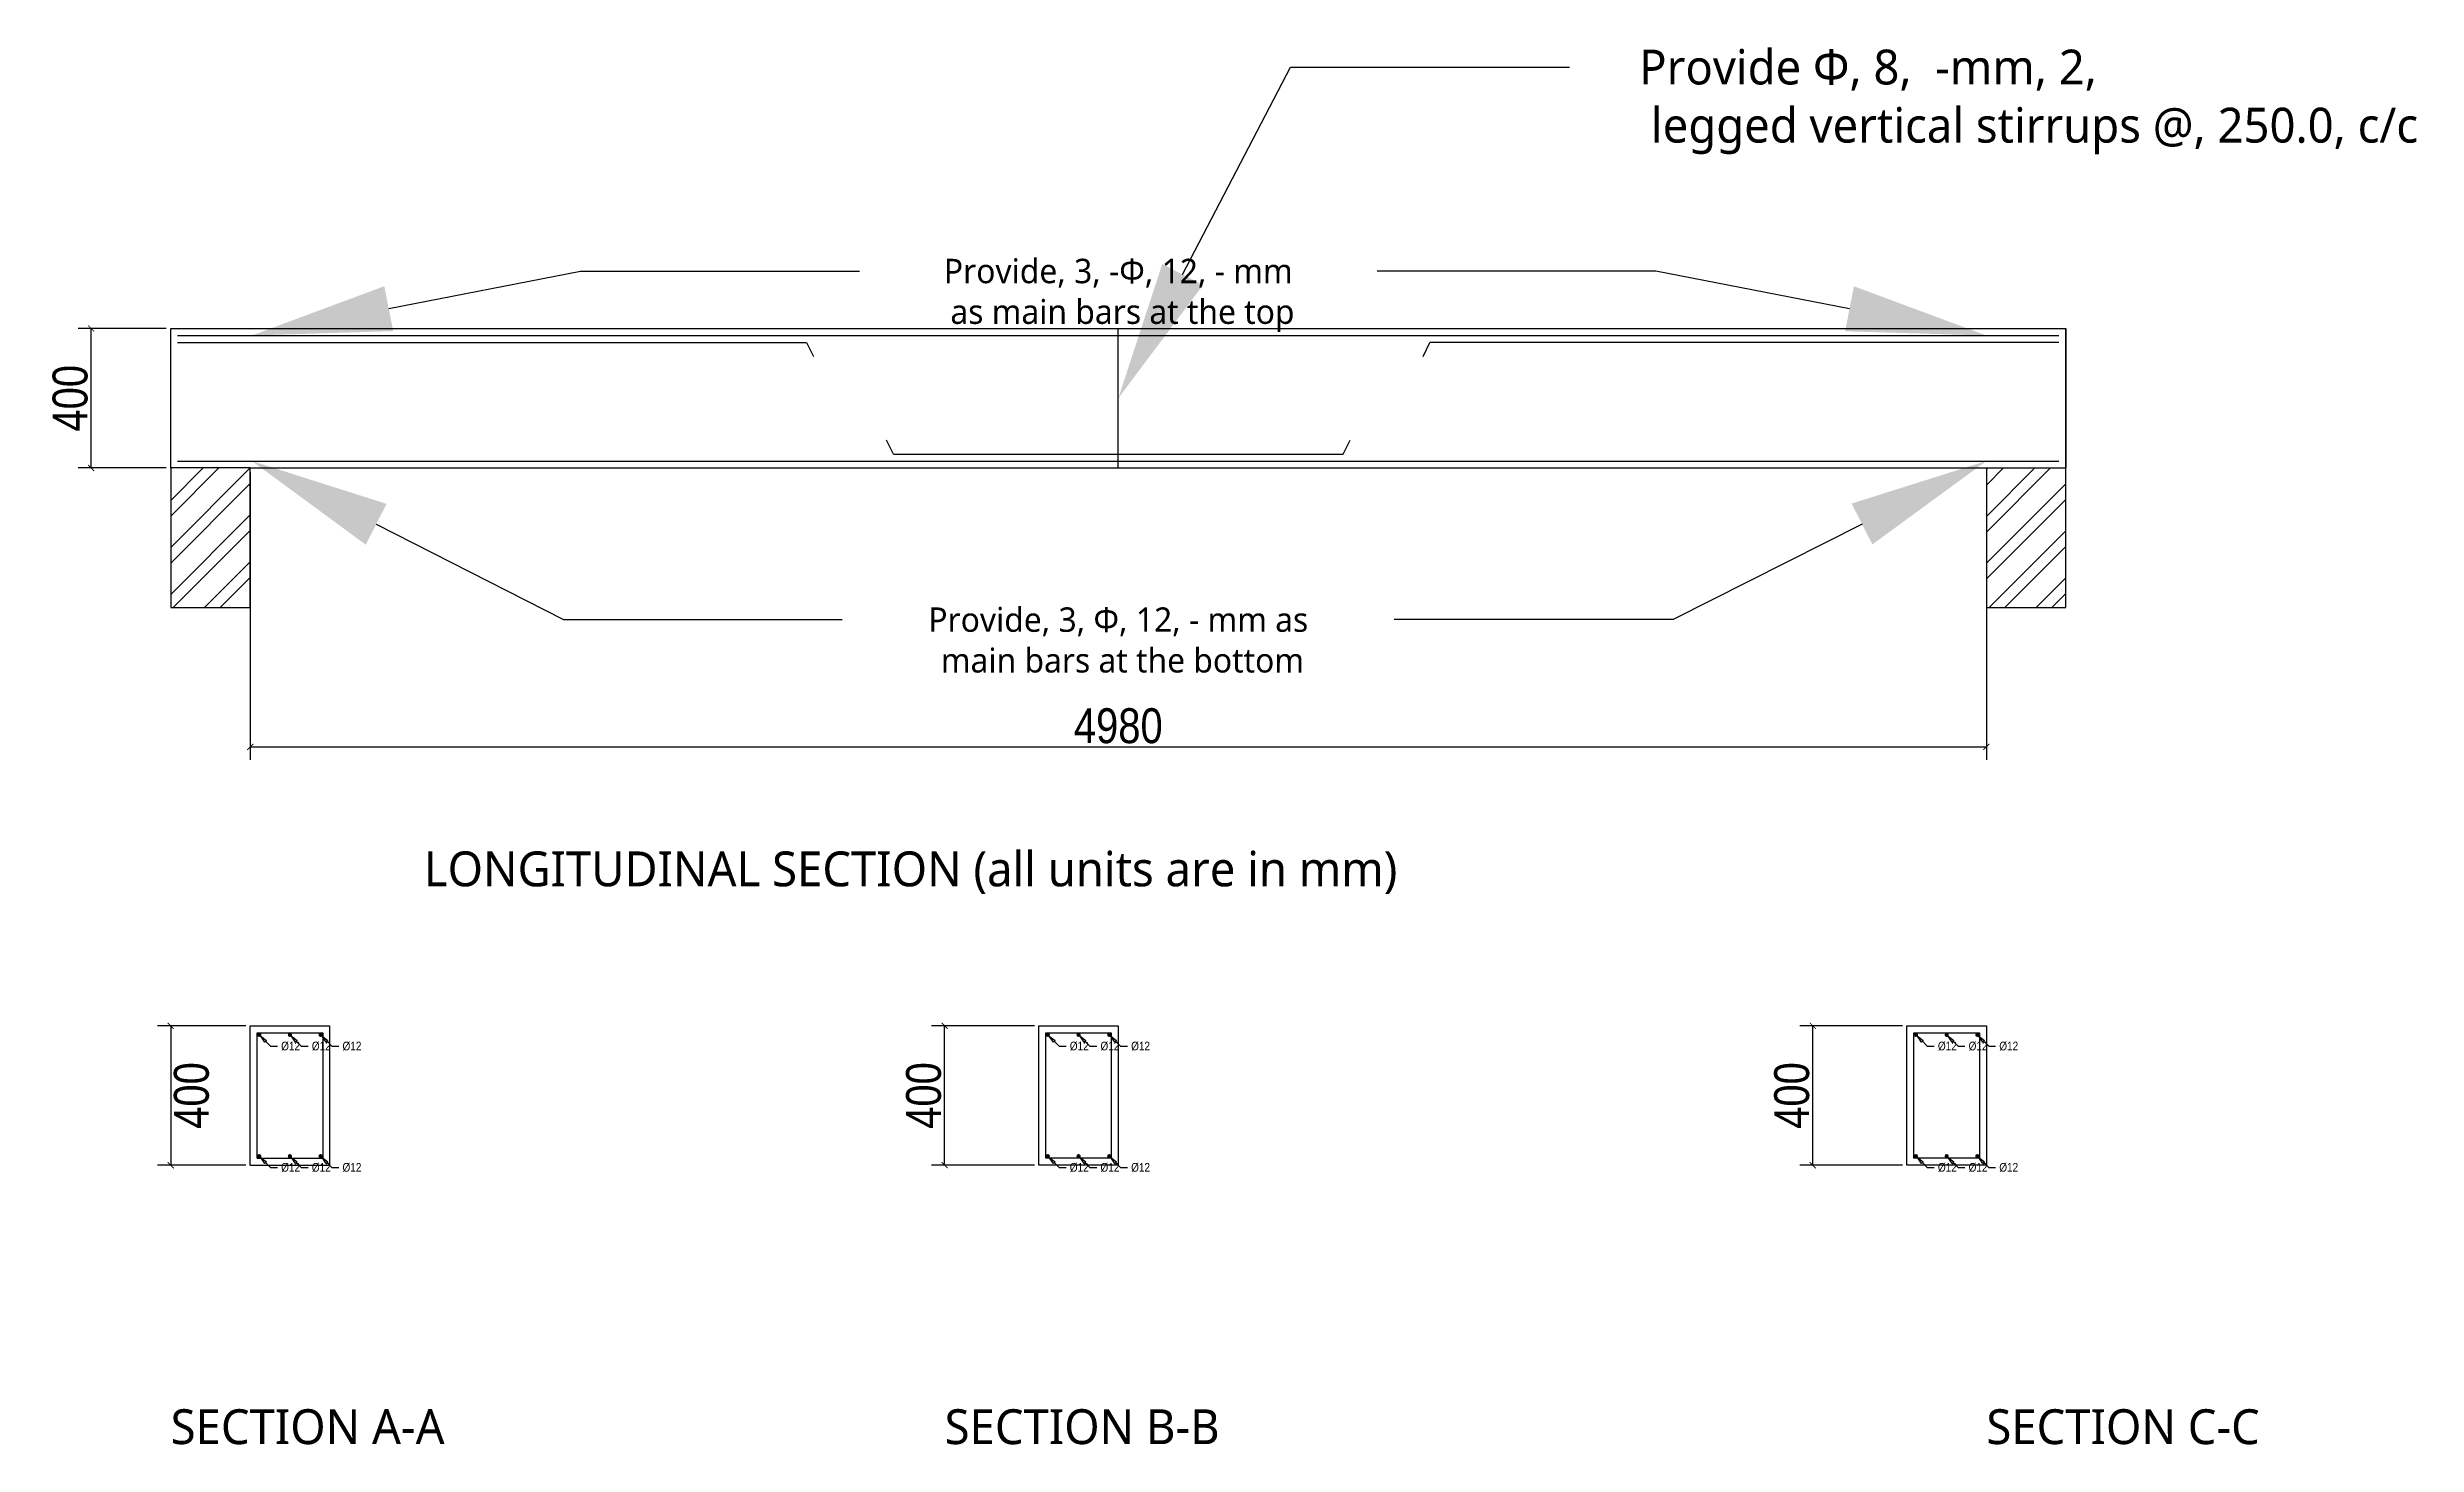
# Model space of a CAD drawing. Header units: millimetres. Extents: x -5.8 to 62.1, y -28 to 12.1.
import ezdxf
from ezdxf import colors
from ezdxf.entities.mleader import LeaderData, LeaderLine
from ezdxf.math import Vec2, Vec3

# ---------------------------------------------------------------- set-up
doc = ezdxf.new("R2010")
doc.units = ezdxf.units.MM
doc.styles.add('OpenSans', font='OpenSans-Regular.ttf')
doc.styles.add('OpenSansCondensed-Light', font='OpenSansCondensed-Light.ttf')
doc.dimstyles.new('EZ_RADIUS', dxfattribs={"dimtxt": 0.25, "dimasz": 0.25, "dimexe": 0.375, "dimexo": 0.125, "dimgap": 0.1, "dimtad": 1, "dimlfac": 100, "dimzin": 12, "dimdsep": 46, "dimtxsty": 'OpenSansCondensed-Light', "dimblk": 'CLOSEDBLANK', "dimcen": 0, "dimazin": 3, "dimtfac": 0.5, "dimtofl": 0, "dimtmove": 1, "dimatfit": 3})
doc.dimstyles.new('EZDXF', dxfattribs={"dimtxt": 1, "dimasz": 0.175, "dimexe": 0.375, "dimexo": 0.125, "dimgap": 0.1, "dimtad": 1, "dimlfac": 100, "dimzin": 12, "dimdsep": 46, "dimtxsty": 'OpenSansCondensed-Light', "dimblk": 'ARCHTICK', "dimcen": 2.5, "dimazin": 3, "dimtfac": 0.5, "dimtmove": 2, "dimatfit": 3})

# ---------------------------------------------------------------- blocks, each defined once
blk = doc.blocks.new('_ARCHTICK')
at = {"color": 0, "linetype": 'BYBLOCK', "const_width": 0.15}
blk.add_lwpolyline([(-0.5, -0.5), (0.5, 0.5)], dxfattribs=at)
blk = doc.blocks.new('_CLOSEDBLANK')
at = {"color": 0, "linetype": 'BYBLOCK'}
blk.add_lwpolyline([(-1, 0.16), (0, 0), (-1, -0.16)], close=True, dxfattribs=at)
blk = doc.blocks.new('*D1')
for p, q in [((0.444, -16.444), (0.585, -16.585)), ((0.585, -16.585), (0.785, -16.585))]:
    blk.add_line(p, q)
at = {"layer": 'Defpoints'}
for p in [(0.26, -16.26), (0.302, -16.302)]:
    blk.add_point(p, dxfattribs=at)
at = {"layer": 'dimensions', "xscale": 0.2, "yscale": 0.2, "rotation": 134.9999999999996}
blk.add_blockref('_CLOSEDBLANK', (0.302, -16.302), dxfattribs=at)
at = {"layer": 'dimensions', "insert": (1.16, -16.585), "char_height": 0.25, "attachment_point": 5, "style": 'OpenSansCondensed-Light'}
blk.add_mtext('%%c12', dxfattribs=at)
blk = doc.blocks.new('*D2')
for p, q in [((1.324, -16.444), (1.465, -16.585)), ((1.465, -16.585), (1.665, -16.585))]:
    blk.add_line(p, q)
at = {"layer": 'Defpoints'}
for p in [(1.14, -16.26), (1.182, -16.302)]:
    blk.add_point(p, dxfattribs=at)
at = {"layer": 'dimensions', "xscale": 0.2, "yscale": 0.2, "rotation": 134.99999999999955}
blk.add_blockref('_CLOSEDBLANK', (1.182, -16.302), dxfattribs=at)
at = {"layer": 'dimensions', "insert": (2.04, -16.585), "char_height": 0.25, "attachment_point": 5, "style": 'OpenSansCondensed-Light'}
blk.add_mtext('%%c12', dxfattribs=at)
blk = doc.blocks.new('*D3')
for p, q in [((2.204, -16.444), (2.345, -16.585)), ((2.345, -16.585), (2.545, -16.585))]:
    blk.add_line(p, q)
at = {"layer": 'Defpoints'}
for p in [(2.02, -16.26), (2.062, -16.302)]:
    blk.add_point(p, dxfattribs=at)
at = {"layer": 'dimensions', "xscale": 0.2, "yscale": 0.2, "rotation": 134.9999999999997}
blk.add_blockref('_CLOSEDBLANK', (2.062, -16.302), dxfattribs=at)
at = {"layer": 'dimensions', "insert": (2.92, -16.585), "char_height": 0.25, "attachment_point": 5, "style": 'OpenSansCondensed-Light'}
blk.add_mtext('%%c12', dxfattribs=at)
blk = doc.blocks.new('*D4')
for p, q in [((0.444, -19.924), (0.585, -20.065)), ((0.585, -20.065), (0.785, -20.065))]:
    blk.add_line(p, q)
at = {"layer": 'Defpoints'}
for p in [(0.26, -19.74), (0.302, -19.782)]:
    blk.add_point(p, dxfattribs=at)
at = {"layer": 'dimensions', "xscale": 0.2, "yscale": 0.2, "rotation": 134.9999999999996}
blk.add_blockref('_CLOSEDBLANK', (0.302, -19.782), dxfattribs=at)
at = {"layer": 'dimensions', "insert": (1.16, -20.065), "char_height": 0.25, "attachment_point": 5, "style": 'OpenSansCondensed-Light'}
blk.add_mtext('%%c12', dxfattribs=at)
blk = doc.blocks.new('*D5')
for p, q in [((1.324, -19.924), (1.465, -20.065)), ((1.465, -20.065), (1.665, -20.065))]:
    blk.add_line(p, q)
at = {"layer": 'Defpoints'}
for p in [(1.14, -19.74), (1.182, -19.782)]:
    blk.add_point(p, dxfattribs=at)
at = {"layer": 'dimensions', "xscale": 0.2, "yscale": 0.2, "rotation": 134.99999999999955}
blk.add_blockref('_CLOSEDBLANK', (1.182, -19.782), dxfattribs=at)
at = {"layer": 'dimensions', "insert": (2.04, -20.065), "char_height": 0.25, "attachment_point": 5, "style": 'OpenSansCondensed-Light'}
blk.add_mtext('%%c12', dxfattribs=at)
blk = doc.blocks.new('*D6')
for p, q in [((2.204, -19.924), (2.345, -20.065)), ((2.345, -20.065), (2.545, -20.065))]:
    blk.add_line(p, q)
at = {"layer": 'Defpoints'}
for p in [(2.02, -19.74), (2.062, -19.782)]:
    blk.add_point(p, dxfattribs=at)
at = {"layer": 'dimensions', "xscale": 0.2, "yscale": 0.2, "rotation": 134.9999999999997}
blk.add_blockref('_CLOSEDBLANK', (2.062, -19.782), dxfattribs=at)
at = {"layer": 'dimensions', "insert": (2.92, -20.065), "char_height": 0.25, "attachment_point": 5, "style": 'OpenSansCondensed-Light'}
blk.add_mtext('%%c12', dxfattribs=at)
blk = doc.blocks.new('*D10')
for p, q in [((23.064, -16.444), (23.205, -16.585)), ((23.205, -16.585), (23.405, -16.585))]:
    blk.add_line(p, q)
at = {"layer": 'Defpoints'}
for p in [(22.88, -16.26), (22.922, -16.302)]:
    blk.add_point(p, dxfattribs=at)
at = {"layer": 'dimensions', "xscale": 0.2, "yscale": 0.2, "rotation": 135}
blk.add_blockref('_CLOSEDBLANK', (22.922, -16.302), dxfattribs=at)
at = {"layer": 'dimensions', "insert": (23.78, -16.585), "char_height": 0.25, "attachment_point": 5, "style": 'OpenSansCondensed-Light'}
blk.add_mtext('%%c12', dxfattribs=at)
blk = doc.blocks.new('*D11')
for p, q in [((23.944, -16.444), (24.085, -16.585)), ((24.085, -16.585), (24.285, -16.585))]:
    blk.add_line(p, q)
at = {"layer": 'Defpoints'}
for p in [(23.76, -16.26), (23.802, -16.302)]:
    blk.add_point(p, dxfattribs=at)
at = {"layer": 'dimensions', "xscale": 0.2, "yscale": 0.2, "rotation": 135}
blk.add_blockref('_CLOSEDBLANK', (23.802, -16.302), dxfattribs=at)
at = {"layer": 'dimensions', "insert": (24.66, -16.585), "char_height": 0.25, "attachment_point": 5, "style": 'OpenSansCondensed-Light'}
blk.add_mtext('%%c12', dxfattribs=at)
blk = doc.blocks.new('*D12')
for p, q in [((24.824, -16.444), (24.965, -16.585)), ((24.965, -16.585), (25.165, -16.585))]:
    blk.add_line(p, q)
at = {"layer": 'Defpoints'}
for p in [(24.64, -16.26), (24.682, -16.302)]:
    blk.add_point(p, dxfattribs=at)
at = {"layer": 'dimensions', "xscale": 0.2, "yscale": 0.2, "rotation": 135}
blk.add_blockref('_CLOSEDBLANK', (24.682, -16.302), dxfattribs=at)
at = {"layer": 'dimensions', "insert": (25.54, -16.585), "char_height": 0.25, "attachment_point": 5, "style": 'OpenSansCondensed-Light'}
blk.add_mtext('%%c12', dxfattribs=at)
blk = doc.blocks.new('*D13')
for p, q in [((23.064, -19.924), (23.205, -20.065)), ((23.205, -20.065), (23.405, -20.065))]:
    blk.add_line(p, q)
at = {"layer": 'Defpoints'}
for p in [(22.88, -19.74), (22.922, -19.782)]:
    blk.add_point(p, dxfattribs=at)
at = {"layer": 'dimensions', "xscale": 0.2, "yscale": 0.2, "rotation": 135}
blk.add_blockref('_CLOSEDBLANK', (22.922, -19.782), dxfattribs=at)
at = {"layer": 'dimensions', "insert": (23.78, -20.065), "char_height": 0.25, "attachment_point": 5, "style": 'OpenSansCondensed-Light'}
blk.add_mtext('%%c12', dxfattribs=at)
blk = doc.blocks.new('*D14')
for p, q in [((23.944, -19.924), (24.085, -20.065)), ((24.085, -20.065), (24.285, -20.065))]:
    blk.add_line(p, q)
at = {"layer": 'Defpoints'}
for p in [(23.76, -19.74), (23.802, -19.782)]:
    blk.add_point(p, dxfattribs=at)
at = {"layer": 'dimensions', "xscale": 0.2, "yscale": 0.2, "rotation": 135}
blk.add_blockref('_CLOSEDBLANK', (23.802, -19.782), dxfattribs=at)
at = {"layer": 'dimensions', "insert": (24.66, -20.065), "char_height": 0.25, "attachment_point": 5, "style": 'OpenSansCondensed-Light'}
blk.add_mtext('%%c12', dxfattribs=at)
blk = doc.blocks.new('*D15')
for p, q in [((24.824, -19.924), (24.965, -20.065)), ((24.965, -20.065), (25.165, -20.065))]:
    blk.add_line(p, q)
at = {"layer": 'Defpoints'}
for p in [(24.64, -19.74), (24.682, -19.782)]:
    blk.add_point(p, dxfattribs=at)
at = {"layer": 'dimensions', "xscale": 0.2, "yscale": 0.2, "rotation": 135}
blk.add_blockref('_CLOSEDBLANK', (24.682, -19.782), dxfattribs=at)
at = {"layer": 'dimensions', "insert": (25.54, -20.065), "char_height": 0.25, "attachment_point": 5, "style": 'OpenSansCondensed-Light'}
blk.add_mtext('%%c12', dxfattribs=at)
blk = doc.blocks.new('*D17')
for p, q in [((47.964, -16.444), (48.105, -16.585)), ((48.105, -16.585), (48.305, -16.585))]:
    blk.add_line(p, q)
at = {"layer": 'Defpoints'}
for p in [(47.78, -16.26), (47.822, -16.302)]:
    blk.add_point(p, dxfattribs=at)
at = {"layer": 'dimensions', "xscale": 0.2, "yscale": 0.2, "rotation": 135}
blk.add_blockref('_CLOSEDBLANK', (47.822, -16.302), dxfattribs=at)
at = {"layer": 'dimensions', "insert": (48.68, -16.585), "char_height": 0.25, "attachment_point": 5, "style": 'OpenSansCondensed-Light'}
blk.add_mtext('%%c12', dxfattribs=at)
blk = doc.blocks.new('*D18')
for p, q in [((48.844, -16.444), (48.985, -16.585)), ((48.985, -16.585), (49.185, -16.585))]:
    blk.add_line(p, q)
at = {"layer": 'Defpoints'}
for p in [(48.66, -16.26), (48.702, -16.302)]:
    blk.add_point(p, dxfattribs=at)
at = {"layer": 'dimensions', "xscale": 0.2, "yscale": 0.2, "rotation": 135}
blk.add_blockref('_CLOSEDBLANK', (48.702, -16.302), dxfattribs=at)
at = {"layer": 'dimensions', "insert": (49.56, -16.585), "char_height": 0.25, "attachment_point": 5, "style": 'OpenSansCondensed-Light'}
blk.add_mtext('%%c12', dxfattribs=at)
blk = doc.blocks.new('*D19')
for p, q in [((49.724, -16.444), (49.865, -16.585)), ((49.865, -16.585), (50.065, -16.585))]:
    blk.add_line(p, q)
at = {"layer": 'Defpoints'}
for p in [(49.54, -16.26), (49.582, -16.302)]:
    blk.add_point(p, dxfattribs=at)
at = {"layer": 'dimensions', "xscale": 0.2, "yscale": 0.2, "rotation": 135}
blk.add_blockref('_CLOSEDBLANK', (49.582, -16.302), dxfattribs=at)
at = {"layer": 'dimensions', "insert": (50.44, -16.585), "char_height": 0.25, "attachment_point": 5, "style": 'OpenSansCondensed-Light'}
blk.add_mtext('%%c12', dxfattribs=at)
blk = doc.blocks.new('*D20')
for p, q in [((47.964, -19.924), (48.105, -20.065)), ((48.105, -20.065), (48.305, -20.065))]:
    blk.add_line(p, q)
at = {"layer": 'Defpoints'}
for p in [(47.78, -19.74), (47.822, -19.782)]:
    blk.add_point(p, dxfattribs=at)
at = {"layer": 'dimensions', "xscale": 0.2, "yscale": 0.2, "rotation": 135}
blk.add_blockref('_CLOSEDBLANK', (47.822, -19.782), dxfattribs=at)
at = {"layer": 'dimensions', "insert": (48.68, -20.065), "char_height": 0.25, "attachment_point": 5, "style": 'OpenSansCondensed-Light'}
blk.add_mtext('%%c12', dxfattribs=at)
blk = doc.blocks.new('*D21')
for p, q in [((48.844, -19.924), (48.985, -20.065)), ((48.985, -20.065), (49.185, -20.065))]:
    blk.add_line(p, q)
at = {"layer": 'Defpoints'}
for p in [(48.66, -19.74), (48.702, -19.782)]:
    blk.add_point(p, dxfattribs=at)
at = {"layer": 'dimensions', "xscale": 0.2, "yscale": 0.2, "rotation": 135}
blk.add_blockref('_CLOSEDBLANK', (48.702, -19.782), dxfattribs=at)
at = {"layer": 'dimensions', "insert": (49.56, -20.065), "char_height": 0.25, "attachment_point": 5, "style": 'OpenSansCondensed-Light'}
blk.add_mtext('%%c12', dxfattribs=at)
blk = doc.blocks.new('*D22')
for p, q in [((49.724, -19.924), (49.865, -20.065)), ((49.865, -20.065), (50.065, -20.065))]:
    blk.add_line(p, q)
at = {"layer": 'Defpoints'}
for p in [(49.54, -19.74), (49.582, -19.782)]:
    blk.add_point(p, dxfattribs=at)
at = {"layer": 'dimensions', "xscale": 0.2, "yscale": 0.2, "rotation": 135}
blk.add_blockref('_CLOSEDBLANK', (49.582, -19.782), dxfattribs=at)
at = {"layer": 'dimensions', "insert": (50.44, -20.065), "char_height": 0.25, "attachment_point": 5, "style": 'OpenSansCondensed-Light'}
blk.add_mtext('%%c12', dxfattribs=at)

msp = doc.modelspace()

# ---------------------------------------------------------------- hatches: boundary and pattern name
h = msp.add_hatch()
h.set_pattern_fill('ANSI32', scale=0.1)
h.paths.add_polyline_path([(0, 0), (-2.28, 0), (-2.28, -4), (0, -4)])
h = msp.add_hatch()
h.set_pattern_fill('ANSI32', scale=0.1)
h.paths.add_polyline_path([(49.8, 0), (52.08, 0), (52.08, -4), (49.8, -4)])
h = msp.add_hatch(color=7)
h.dxf.hatch_style = 1
edge = h.paths.add_edge_path()
edge.add_arc((0.26, -16.26), 0.06, 0, 360)
h = msp.add_hatch(color=7)
h.dxf.hatch_style = 1
edge = h.paths.add_edge_path()
edge.add_arc((1.14, -16.26), 0.06, 0, 360)
h = msp.add_hatch(color=7)
h.dxf.hatch_style = 1
edge = h.paths.add_edge_path()
edge.add_arc((2.02, -16.26), 0.06, 0, 360)
h = msp.add_hatch(color=7)
h.dxf.hatch_style = 1
edge = h.paths.add_edge_path()
edge.add_arc((22.88, -16.26), 0.06, 0, 360)
h = msp.add_hatch(color=7)
h.dxf.hatch_style = 1
edge = h.paths.add_edge_path()
edge.add_arc((23.76, -16.26), 0.06, 0, 360)
h = msp.add_hatch(color=7)
h.dxf.hatch_style = 1
edge = h.paths.add_edge_path()
edge.add_arc((24.64, -16.26), 0.06, 0, 360)
h = msp.add_hatch(color=7)
h.dxf.hatch_style = 1
edge = h.paths.add_edge_path()
edge.add_arc((47.78, -16.26), 0.06, 0, 360)
h = msp.add_hatch(color=7)
h.dxf.hatch_style = 1
edge = h.paths.add_edge_path()
edge.add_arc((48.66, -16.26), 0.06, 0, 360)
h = msp.add_hatch(color=7)
h.dxf.hatch_style = 1
edge = h.paths.add_edge_path()
edge.add_arc((49.54, -16.26), 0.06, 0, 360)
h = msp.add_hatch(color=7)
h.dxf.hatch_style = 1
edge = h.paths.add_edge_path()
edge.add_arc((0.26, -19.74), 0.06, 0, 360)
h = msp.add_hatch(color=7)
h.dxf.hatch_style = 1
edge = h.paths.add_edge_path()
edge.add_arc((1.14, -19.74), 0.06, 0, 360)
h = msp.add_hatch(color=7)
h.dxf.hatch_style = 1
edge = h.paths.add_edge_path()
edge.add_arc((2.02, -19.74), 0.06, 0, 360)
h = msp.add_hatch(color=7)
h.dxf.hatch_style = 1
edge = h.paths.add_edge_path()
edge.add_arc((22.88, -19.74), 0.06, 0, 360)
h = msp.add_hatch(color=7)
h.dxf.hatch_style = 1
edge = h.paths.add_edge_path()
edge.add_arc((23.76, -19.74), 0.06, 0, 360)
h = msp.add_hatch(color=7)
h.dxf.hatch_style = 1
edge = h.paths.add_edge_path()
edge.add_arc((24.64, -19.74), 0.06, 0, 360)
h = msp.add_hatch(color=7)
h.dxf.hatch_style = 1
edge = h.paths.add_edge_path()
edge.add_arc((47.78, -19.74), 0.06, 0, 360)
h = msp.add_hatch(color=7)
h.dxf.hatch_style = 1
edge = h.paths.add_edge_path()
edge.add_arc((48.66, -19.74), 0.06, 0, 360)
h = msp.add_hatch(color=7)
h.dxf.hatch_style = 1
edge = h.paths.add_edge_path()
edge.add_arc((49.54, -19.74), 0.06, 0, 360)

# ---------------------------------------------------------------- linework, layer by layer
for p, q in [((-2.28, 0), (-2.28, 4)), ((-2.28, 4), (0, 4)), ((-2.08, 3.8), (51.88, 3.8)), ((-2.08, 3.6), (15.96, 3.6)), ((0, 4), (52.08, 4)), ((15.96, 3.6), (16.16, 3.2)), ((24.9, 0), (24.9, 4)), ((33.64, 3.2), (33.84, 3.6)), ((51.88, 3.6), (33.84, 3.6)), ((52.08, 4), (52.08, 0)), ((52.08, -4), (52.08, 4)), ((18.45, 0.4), (18.25, 0.8)), ((31.35, 0.4), (31.55, 0.8)), ((0, 0), (-2.28, 0)), ((-2.28, 0), (-2.28, -4)), ((-2.08, 0.2), (51.88, 0.2)), ((0, 0), (52.08, 0)), ((0, -4), (0, 0)), ((18.45, 0.4), (31.35, 0.4)), ((49.8, 0), (49.8, -4)), ((-2.28, -4), (0, -4)), ((49.8, -4), (52.08, -4)), ((0, -20), (0, -16)), ((0, -16), (2.28, -16)), ((0.2, -19.8), (0.2, -16.2)), ((0.2, -16.2), (2.08, -16.2)), ((2.08, -16.2), (2.08, -19.8)), ((2.28, -16), (2.28, -20)), ((22.62, -20), (22.62, -16)), ((22.62, -16), (24.9, -16)), ((22.82, -19.8), (22.82, -16.2)), ((22.82, -16.2), (24.7, -16.2)), ((24.7, -16.2), (24.7, -19.8)), ((24.9, -16), (24.9, -20)), ((47.52, -20), (47.52, -16)), ((47.52, -16), (49.8, -16)), ((47.72, -19.8), (47.72, -16.2)), ((47.72, -16.2), (49.6, -16.2)), ((49.6, -16.2), (49.6, -19.8)), ((49.8, -16), (49.8, -20)), ((0, -20), (2.28, -20)), ((0.2, -19.8), (2.08, -19.8)), ((24.9, -20), (22.62, -20)), ((24.7, -19.8), (22.82, -19.8)), ((49.8, -20), (47.52, -20)), ((49.6, -19.8), (47.72, -19.8))]:
    msp.add_line(p, q)

# ---------------------------------------------------------------- texts
at = {"color": 7, "style": 'OpenSans'}
for s, p in [('LONGITUDINAL SECTION (all units are in mm)', (4.98, -12)), ('SECTION A-A', (-2.28, -28)), ('SECTION B-B', (19.92, -28)), ('SECTION C-C', (49.8, -28))]:
    msp.add_text(s, height=1, dxfattribs=at).set_placement(p)

# ---------------------------------------------------------------- dimensions: what is measured, and where the dimension line sits
for base, p1, p2 in [((-4.56, 0), (-2.28, 0), (-2.28, 4)), ((-2.28, -16), (0, -16), (0, -20)), ((19.92, -20), (22.62, -20), (22.62, -16)), ((44.82, -20), (47.52, -20), (47.52, -16))]:
    msp.add_linear_dim(base=base, p1=p1, p2=p2, angle=90, dimstyle='EZDXF').render()
msp.add_linear_dim(base=(0, -8), p1=(0, 0), p2=(49.8, 0), dimstyle='EZDXF').render()
at = {"layer": 'dimensions'}
for p1, p2, picture, middle in [((0.21757, -16.21757), (0.30243, -16.30243), '*D1', (0.58527, -16.58527)), ((1.09757, -16.21757), (1.18243, -16.30243), '*D2', (1.46527, -16.58527)), ((1.97757, -16.21757), (2.06243, -16.30243), '*D3', (2.34527, -16.58527)), ((22.83757, -16.21757), (22.92243, -16.30243), '*D10', (23.20527, -16.58527)), ((23.71757, -16.21757), (23.80243, -16.30243), '*D11', (24.08527, -16.58527)), ((24.59757, -16.21757), (24.68243, -16.30243), '*D12', (24.96527, -16.58527)), ((47.73757, -16.21757), (47.82243, -16.30243), '*D17', (48.10527, -16.58527)), ((48.61757, -16.21757), (48.70243, -16.30243), '*D18', (48.98527, -16.58527)), ((49.49757, -16.21757), (49.58243, -16.30243), '*D19', (49.86527, -16.58527)), ((0.21757, -19.69757), (0.30243, -19.78243), '*D4', (0.58527, -20.06527)), ((1.09757, -19.69757), (1.18243, -19.78243), '*D5', (1.46527, -20.06527)), ((1.97757, -19.69757), (2.06243, -19.78243), '*D6', (2.34527, -20.06527)), ((22.83757, -19.69757), (22.92243, -19.78243), '*D13', (23.20527, -20.06527)), ((23.71757, -19.69757), (23.80243, -19.78243), '*D14', (24.08527, -20.06527)), ((24.59757, -19.69757), (24.68243, -19.78243), '*D15', (24.96527, -20.06527)), ((47.73757, -19.69757), (47.82243, -19.78243), '*D20', (48.10527, -20.06527)), ((48.61757, -19.69757), (48.70243, -19.78243), '*D21', (48.98527, -20.06527)), ((49.49757, -19.69757), (49.58243, -19.78243), '*D22', (49.86527, -20.06527))]:
    dim = msp.add_diameter_dim_2p(p1=p1, p2=p2, dimstyle='EZ_RADIUS', override={"dimasz": 0.2, "dimexo": 5000, "dimtad": 0, "dimtoh": 1, "dimlfac": 100}, dxfattribs=at)
    dim.commit()
    dim.dimension.update_dxf_attribs({"geometry": picture, "text_midpoint": middle})

# ---------------------------------------------------------------- leaders
ml = msp.add_multileader_mtext('Standard')
ml.set_content('Provide Φ, 8,  -mm, 2, \\P legged vertical stirrups @, 250.0, c/c', style='OpenSans')
ml.set_leader_properties(linetype='ByLayer')
ml.build(insert=Vec2(0, 0))
ctx = ml.context
ctx.base_point, ctx.char_height = Vec3(37.84, 11.5), 1
notes = []
notes.append((ctx, [(0, (1, 1, 0), (29.84, 11.5), (1, 0), 8, [(0, [(24.9, 2)], 0, [])])]))
ctx.mtext.insert = Vec3(39.84, 12)
ml = msp.add_multileader_mtext('Standard')
ml.set_content('Provide, 3, -Φ, 12, - mm \\P as main bars at the top', style='OpenSans')
ml.set_leader_properties(linetype='ByLayer')
ml.build(insert=Vec2(0, 0))
ctx = ml.context
ctx.base_point, ctx.char_height = Vec3(17.47886, 5.65), 0.7
notes.append((ctx, [(0, (1, 1, 0), (40.32114, 5.65), (-1, 0), 8, [(0, [(49.8, 3.8)], 0, [])]), (1, (1, 1, 0), (9.47886, 5.65), (1, 0), 8, [(0, [(0.0498, 3.8)], 0, [])])]))
ctx.mtext.insert, ctx.mtext.alignment = Vec3(24.9, 6), 2
ml = msp.add_multileader_mtext('Standard')
ml.set_content('Provide, 3, Φ, 12, - mm as \\P main bars at the bottom', style='OpenSans')
ml.set_leader_properties(linetype='ByLayer')
ml.build(insert=Vec2(0, 0))
ctx = ml.context
ctx.base_point, ctx.char_height = Vec3(16.98454, -4.35), 0.7
notes.append((ctx, [(0, (1, 1, 0), (8.98454, -4.35), (1, 0), 8, [(0, [(0.0498, 0.2)], 0, [])]), (1, (1, 1, 0), (40.81546, -4.35), (-1, 0), 8, [(0, [(49.8, 0.2)], 0, [])])]))
ctx.mtext.insert, ctx.mtext.alignment = Vec3(24.9, -4), 2
for ctx, leaders in notes:
    for number, flags, end, landing, length, lines in leaders:
        leader = LeaderData()
        leader.index, (leader.has_last_leader_line, leader.has_dogleg_vector, leader.attachment_direction) = number, flags
        leader.last_leader_point, leader.dogleg_vector, leader.dogleg_length = Vec3(end), Vec3(landing), length
        for number, points, colour, breaks in lines:
            line = LeaderLine()
            line.index, line.vertices, line.color, line.breaks = number, Vec3.list(points), colors.encode_raw_color(colour), breaks
            leader.lines.append(line)
        ctx.leaders.append(leader)

doc.saveas('drawing.dxf')
